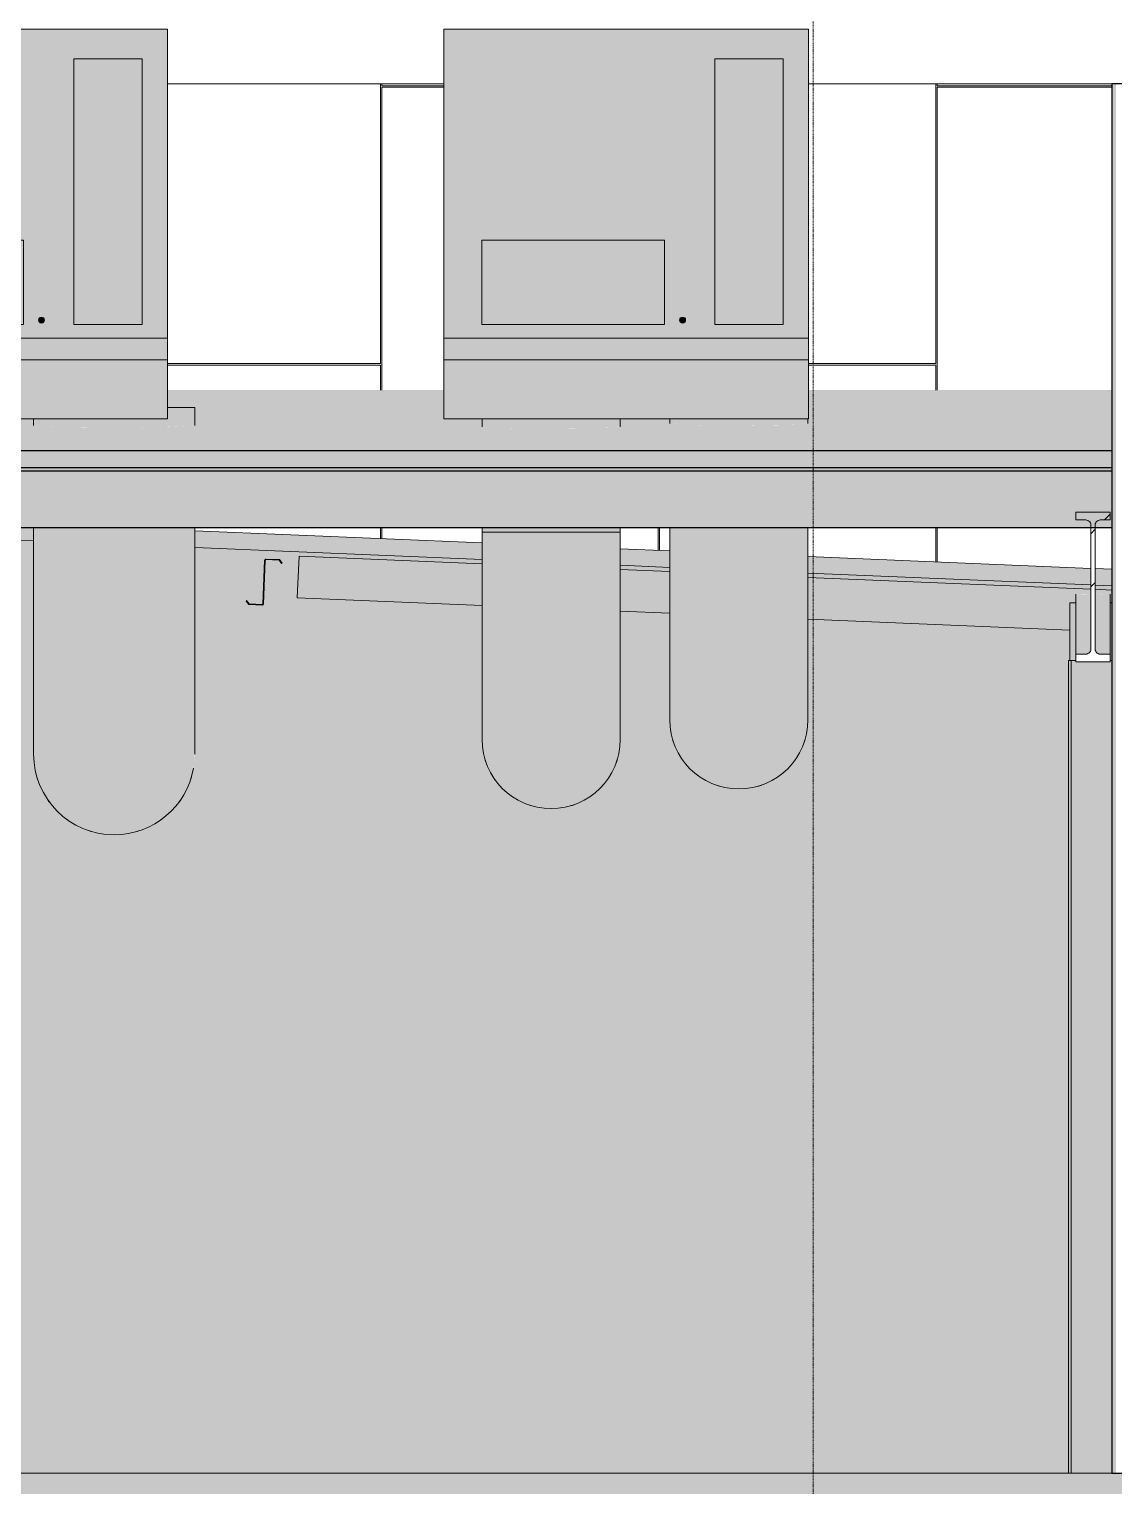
# Model space of a CAD drawing. Header units: inches. Extents: x -54880 to -186, y -132 to 853.
# Drawn here: x -18924.1 to -18735.6, y -2.2 to 250.7 of the extents above; entities that cross this region are included whole.
import ezdxf

# ---------------------------------------------------------------- set-up
doc = ezdxf.new("R2010")
doc.units = ezdxf.units.IN
doc.header["$MEASUREMENT"] = 0
doc.linetypes.add('Dash Dot 3_16_', pattern=[0.3125, 0.1875, -0.0625, 0, -0.0625])
for name, color, linetype, lineweight in [('A-ANNO-SYMB', 150, 'Continuous', 9), ('A-CLNG', 13, 'Continuous', 9), ('A-ROOF', 132, 'Continuous', 9), ('A-WALL-PATT', 111, 'Continuous', 9), ('C-BLDG-PADS', 91, 'Continuous', 9), ('I-WALL', 2, 'Continuous', 9), ('L-SITE-WALL', 31, 'Continuous', 9), ('M-EQPM', 50, 'Continuous', 9), ('M-HVAC-DUCT', 70, 'Continuous', 9), ('M-HVAC-DUCT-ANNO', 70, 'Continuous', 9), ('S-BEAM', 12, 'Continuous', 9), ('S-COLS', 52, 'Continuous', 9)]:
    doc.layers.add(name, color=color, linetype=linetype, lineweight=lineweight)

# ---------------------------------------------------------------- blocks, each defined once
blk = doc.blocks.new('W-Wide Flange - 8_ WIDE-1052445-Section 7')
at = {"layer": 'S-BEAM'}
h = blk.add_hatch(dxfattribs=at)
h.set_pattern_fill('FP_9', color=256, style=0, pattern_type=2)
h.set_pattern_definition([(45, (22032.004, 107.706), (-19.007, 19.007), []), (45, (22032.004, 136.506), (-19.007, 19.007), [])])
h.paths.add_polyline_path([(22780.3, 140.84), (22786.3, 140.84), (22786.3, 142.2), (22784.37, 142.22), (22784.01, 142.39), (22783.77, 142.7), (22783.68, 143.09), (22783.7, 164.81), (22783.87, 165.16), (22784.18, 165.41), (22784.57, 165.5), (22786.3, 165.5), (22786.3, 166.86), (22780.3, 166.86), (22780.3, 165.5), (22782.24, 165.48), (22782.59, 165.31), (22782.84, 165), (22782.93, 164.61), (22782.91, 142.89), (22782.73, 142.54), (22782.42, 142.29), (22782.04, 142.2), (22780.3, 142.2)], flags=0)
for points in [[(22782.04, 142.2), (22782.04, 152.6), (22780.3, 152.55), (22780.3, 142.2)], [(22782.04, 142.2), (22782.48, 142.33), (22782.73, 142.54), (22782.91, 142.89), (22782.93, 143.09), (22782.86, 153.19), (22782.66, 152.86), (22782.23, 152.63), (22782.04, 152.55), (22782.04, 142.22)], [(22784.57, 142.2), (22784.57, 152.6), (22784.12, 152.72), (22783.8, 153.05), (22783.68, 153.44), (22783.71, 142.87), (22783.94, 142.47), (22784.18, 142.29), (22784.37, 142.22)], [(22784.57, 142.2), (22786.3, 142.22), (22786.3, 152.6), (22784.57, 152.55), (22784.57, 142.22)]]:
    blk.add_hatch(color=256, dxfattribs=at).paths.add_polyline_path(points, flags=0)
at = {"layer": 'S-BEAM', "lineweight": 15}
for p, q in [((22786.3, 166.86), (22780.3, 166.86)), ((22780.3, 166.86), (22780.3, 165.5)), ((22780.3, 165.5), (22782.04, 165.5)), ((22782.93, 164.61), (22782.93, 143.09)), ((22783.68, 143.09), (22783.68, 164.61)), ((22784.57, 165.5), (22786.3, 165.5)), ((22786.3, 165.5), (22786.3, 166.86)), ((22782.04, 142.2), (22780.3, 142.2)), ((22780.3, 142.2), (22780.3, 140.84)), ((22786.3, 142.2), (22784.57, 142.2)), ((22786.3, 140.84), (22786.3, 142.2)), ((22780.3, 140.84), (22786.3, 140.84))]:
    blk.add_line(p, q, dxfattribs=at)
at = {"layer": 'S-BEAM'}
for p, q in [((22780.3, 152.63), (22780.3, 142.2)), ((22786.3, 142.2), (22786.3, 152.63))]:
    blk.add_line(p, q, dxfattribs=at)
at = {"layer": 'S-BEAM', "lineweight": 15, "flags": 128}
for points in [[(22782.04, 165.5), (22782.24, 165.48), (22782.42, 165.41), (22782.59, 165.31), (22782.73, 165.16), (22782.84, 165), (22782.91, 164.81), (22782.93, 164.61)], [(22783.68, 164.61), (22783.7, 164.81), (22783.77, 165), (22783.87, 165.16), (22784.01, 165.31), (22784.18, 165.41), (22784.37, 165.48), (22784.57, 165.5)], [(22782.93, 143.09), (22782.91, 142.89), (22782.84, 142.7), (22782.73, 142.54), (22782.59, 142.39), (22782.42, 142.29), (22782.24, 142.22), (22782.04, 142.2)], [(22784.57, 142.2), (22784.37, 142.22), (22784.18, 142.29), (22784.01, 142.39), (22783.87, 142.54), (22783.77, 142.7), (22783.7, 142.89), (22783.68, 143.09)]]:
    blk.add_lwpolyline(points, dxfattribs=at)
blk = doc.blocks.new('Carrier_48TC_Standard_Efficiency_Gas_Heat_Electric_Cooling_Packaged_Rooftop_Unit_3_to_15_nominal_tons - 15 ton 48TC__16-873539-Section 7')
at = {"layer": 'M-EQPM'}
h = blk.add_hatch(color=256, dxfattribs=at)
h.paths.add_polyline_path([(22559.12, 193.33), (22622.49, 193.33), (22622.49, 250.7), (22559.12, 250.7), (22559.12, 207.67)], flags=0)
h.paths.add_polyline_path([(22607.93, 199.45), (22606.24, 199.45), (22606.24, 245.58), (22618.12, 245.58), (22618.12, 199.45)], flags=0)
h.paths.add_polyline_path([(22578.88, 199.45), (22565.74, 199.45), (22565.74, 214.08), (22597.49, 214.08), (22597.49, 199.45), (22583.72, 199.45)], flags=0)
h.paths.add_polyline_path([(22600.48, 199.7), (22600.16, 199.94), (22600.09, 200.2), (22600.48, 200.71), (22600.82, 200.66), (22601.07, 200.46), (22601.14, 200.2), (22600.88, 199.75)], flags=0)
for points in [[(22618.12, 199.45), (22618.12, 245.58), (22606.24, 245.58), (22606.24, 199.45), (22607.93, 199.45)], [(22578.88, 199.45), (22597.49, 199.45), (22597.49, 214.08), (22565.74, 214.08), (22565.74, 199.45), (22574.04, 199.45)], [(22600.48, 199.7), (22600.88, 199.75), (22601.14, 200.2), (22601.07, 200.46), (22600.75, 200.71), (22600.35, 200.66), (22600.09, 200.2), (22600.16, 199.94)], [(22559.12, 183.08), (22622.49, 183.08), (22622.49, 197.08), (22559.12, 197.08), (22559.12, 188.92)]]:
    blk.add_hatch(color=256, dxfattribs=at).paths.add_polyline_path(points, flags=0)
for p, q in [((22559.12, 250.7), (22622.49, 250.7)), ((22559.12, 193.33), (22559.12, 250.7)), ((22622.49, 250.7), (22622.49, 193.33)), ((22618.12, 245.58), (22606.24, 245.58)), ((22606.24, 245.58), (22606.24, 199.45)), ((22618.12, 199.45), (22618.12, 245.58)), ((22597.49, 214.08), (22565.74, 214.08)), ((22565.74, 214.08), (22565.74, 199.45)), ((22597.49, 199.45), (22597.49, 214.08)), ((22565.74, 199.45), (22597.49, 199.45)), ((22606.24, 199.45), (22618.12, 199.45)), ((22559.12, 197.08), (22622.49, 197.08)), ((22559.12, 183.08), (22559.12, 197.08)), ((22622.49, 197.08), (22622.49, 183.08)), ((22622.49, 193.33), (22559.12, 193.33)), ((22622.49, 183.08), (22559.12, 183.08))]:
    blk.add_line(p, q, dxfattribs=at)
for start, end in [(0, 180), (180, 0)]:
    blk.add_arc((22600.62, 200.2), 0.523, start, end, dxfattribs=at)
blk = doc.blocks.new('Round Elbow - 1_5 D-888105-Section 7')
at = {"layer": 'M-HVAC-DUCT'}
for points in [[(22689.16, 115.38), (22689.16, 163.38), (22677.16, 163.38), (22677.18, 127.17), (22677.47, 124.78), (22678.25, 122.45), (22679.18, 120.71), (22681.01, 118.61), (22682.63, 117.32), (22684.85, 116.2), (22686.82, 115.61), (22688.39, 115.45)], [(22689.16, 115.38), (22691.71, 115.67), (22693.75, 116.29), (22695.93, 117.48), (22697.92, 119.23), (22699.14, 120.71), (22700.24, 122.78), (22700.96, 125.33), (22701.16, 127.6), (22701.16, 163.38), (22689.16, 163.38), (22689.16, 115.61)]]:
    blk.add_hatch(color=256, dxfattribs=at).paths.add_polyline_path(points, flags=0)
for p, q in [((22677.16, 163.38), (22689.16, 163.38)), ((22689.16, 163.38), (22701.16, 163.38))]:
    blk.add_line(p, q, dxfattribs=at)
at = {"layer": 'M-HVAC-DUCT', "flags": 128}
for points in [[(22677.16, 163.38), (22677.16, 161.94), (22677.16, 160.5), (22677.16, 159.07), (22677.16, 157.64), (22677.16, 156.22), (22677.16, 154.82), (22677.16, 153.43), (22677.16, 152.05), (22677.16, 150.69), (22677.16, 149.36), (22677.16, 148.04), (22677.16, 146.75), (22677.16, 145.49), (22677.16, 144.25), (22677.16, 143.05), (22677.16, 141.88), (22677.16, 140.74), (22677.16, 139.64), (22677.16, 138.57), (22677.16, 137.55), (22677.16, 136.57), (22677.16, 135.63), (22677.16, 134.73), (22677.16, 133.88), (22677.16, 133.08), (22677.16, 132.33), (22677.16, 131.62), (22677.16, 130.97), (22677.16, 130.37), (22677.16, 129.82), (22677.16, 129.33), (22677.16, 128.89), (22677.16, 128.5), (22677.16, 128.17), (22677.16, 127.9), (22677.16, 127.68), (22677.16, 127.52), (22677.16, 127.42), (22677.16, 127.38), (22677.16, 127.38)], [(22701.16, 127.38), (22701.16, 127.4), (22701.16, 127.49), (22701.16, 127.63), (22701.16, 127.83), (22701.16, 128.09), (22701.16, 128.41), (22701.16, 128.78), (22701.16, 129.2), (22701.16, 129.68), (22701.16, 130.22), (22701.16, 130.8), (22701.16, 131.44), (22701.16, 132.13), (22701.16, 132.87), (22701.16, 133.66), (22701.16, 134.5), (22701.16, 135.38), (22701.16, 136.31), (22701.16, 137.28), (22701.16, 138.29), (22701.16, 139.35), (22701.16, 140.44), (22701.16, 141.57), (22701.16, 142.73), (22701.16, 143.92), (22701.16, 145.15), (22701.16, 146.41), (22701.16, 147.69), (22701.16, 149), (22701.16, 150.33), (22701.16, 151.68), (22701.16, 153.05), (22701.16, 154.44), (22701.16, 155.84), (22701.16, 157.26), (22701.16, 158.68), (22701.16, 160.11), (22701.16, 161.55), (22701.16, 162.99), (22701.16, 163.38)]]:
    blk.add_lwpolyline(points, dxfattribs=at)
at = {"layer": 'M-HVAC-DUCT'}
for start, end in [(180, 270), (270, 0)]:
    blk.add_arc((22689.16, 127.38), 12, start, end, dxfattribs=at)
blk = doc.blocks.new('Round Elbow - 1_5 D-V194-Section 7')
at = {"layer": 'M-HVAC-DUCT'}
for points in [[(22721.77, 118.79), (22721.77, 164.2), (22709.77, 164.2), (22709.79, 130.59), (22710.08, 128.19), (22710.86, 125.86), (22711.8, 124.12), (22713.29, 122.3), (22715.25, 120.73), (22717.59, 119.57), (22719.43, 119.02), (22721.01, 118.86)], [(22721.77, 118.79), (22724.33, 119.08), (22726.37, 119.7), (22728.54, 120.89), (22730.53, 122.64), (22731.75, 124.12), (22732.93, 126.44), (22733.57, 128.74), (22733.77, 131.01), (22733.77, 164.2), (22721.77, 164.2), (22721.77, 119.02)]]:
    blk.add_hatch(color=256, dxfattribs=at).paths.add_polyline_path(points, flags=0)
at = {"layer": 'M-HVAC-DUCT', "flags": 128}
for points in [[(22709.77, 164.2), (22709.77, 163.91), (22709.77, 162.48), (22709.77, 161.05), (22709.77, 159.63), (22709.77, 158.23), (22709.77, 156.84), (22709.77, 155.46), (22709.77, 154.1), (22709.77, 152.77), (22709.77, 151.45), (22709.77, 150.16), (22709.77, 148.9), (22709.77, 147.66), (22709.77, 146.46), (22709.77, 145.29), (22709.77, 144.15), (22709.77, 143.05), (22709.77, 141.98), (22709.77, 140.96), (22709.77, 139.98), (22709.77, 139.04), (22709.77, 138.14), (22709.77, 137.3), (22709.77, 136.49), (22709.77, 135.74), (22709.77, 135.04), (22709.77, 134.38), (22709.77, 133.78), (22709.77, 133.23), (22709.77, 132.74), (22709.77, 132.3), (22709.77, 131.91), (22709.77, 131.58), (22709.77, 131.31), (22709.77, 131.09), (22709.77, 130.93), (22709.77, 130.83), (22709.77, 130.79), (22709.77, 130.79)], [(22733.77, 130.79), (22733.77, 130.81), (22733.77, 130.9), (22733.77, 131.04), (22733.77, 131.25), (22733.77, 131.5), (22733.77, 131.82), (22733.77, 132.19), (22733.77, 132.61), (22733.77, 133.09), (22733.77, 133.63), (22733.77, 134.21), (22733.77, 134.85), (22733.77, 135.54), (22733.77, 136.28), (22733.77, 137.07), (22733.77, 137.91), (22733.77, 138.79), (22733.77, 139.72), (22733.77, 140.69), (22733.77, 141.7), (22733.77, 142.76), (22733.77, 143.85), (22733.77, 144.98), (22733.77, 146.14), (22733.77, 147.34), (22733.77, 148.56), (22733.77, 149.82), (22733.77, 151.1), (22733.77, 152.41), (22733.77, 153.74), (22733.77, 155.09), (22733.77, 156.46), (22733.77, 157.85), (22733.77, 159.25), (22733.77, 160.67), (22733.77, 162.09), (22733.77, 163.52), (22733.77, 164.2)]]:
    blk.add_lwpolyline(points, dxfattribs=at)
at = {"layer": 'M-HVAC-DUCT'}
for start, end in [(180, 270), (270, 0)]:
    blk.add_arc((22721.77, 130.79), 12, start, end, dxfattribs=at)
blk = doc.blocks.new('Round Elbow - 1_5 D-V196-Section 7')
at = {"layer": 'M-HVAC-DUCT'}
for points in [[(22613.25, 110.83), (22613.25, 164.2), (22599.25, 164.2), (22599.31, 124.09), (22599.51, 122.22), (22600.25, 119.72), (22601.28, 117.61), (22602.67, 115.69), (22604.52, 113.92), (22606.47, 112.61), (22608.46, 111.68), (22610.82, 111.05)], [(22613.25, 110.83), (22615.68, 111.05), (22618.39, 111.84), (22620.25, 112.71), (22622.45, 114.32), (22624.21, 116.17), (22625.37, 117.83), (22626.4, 120.05), (22627.08, 122.9), (22627.25, 125.75), (22627.25, 164.2), (22613.25, 164.2), (22613.25, 111.07)]]:
    blk.add_hatch(color=256, dxfattribs=at).paths.add_polyline_path(points, flags=0)
at = {"layer": 'M-HVAC-DUCT', "flags": 128}
for points in [[(22599.25, 164.2), (22599.25, 163.48), (22599.25, 161.81), (22599.25, 160.14), (22599.25, 158.49), (22599.25, 156.85), (22599.25, 155.23), (22599.25, 153.62), (22599.25, 152.04), (22599.25, 150.48), (22599.25, 148.95), (22599.25, 147.44), (22599.25, 145.97), (22599.25, 144.53), (22599.25, 143.12), (22599.25, 141.75), (22599.25, 140.43), (22599.25, 139.14), (22599.25, 137.9), (22599.25, 136.71), (22599.25, 135.56), (22599.25, 134.46), (22599.25, 133.42), (22599.25, 132.43), (22599.25, 131.49), (22599.25, 130.61), (22599.25, 129.79), (22599.25, 129.03), (22599.25, 128.33), (22599.25, 127.69), (22599.25, 127.11), (22599.25, 126.6), (22599.25, 126.15), (22599.25, 125.76), (22599.25, 125.45), (22599.25, 125.19), (22599.25, 125.01), (22599.25, 124.89), (22599.25, 124.84), (22599.25, 124.83)], [(22627.25, 124.83), (22627.25, 124.87), (22627.25, 124.97), (22627.25, 125.14), (22627.25, 125.37), (22627.25, 125.67), (22627.25, 126.04), (22627.25, 126.47), (22627.25, 126.97), (22627.25, 127.53), (22627.25, 128.15), (22627.25, 128.84), (22627.25, 129.58), (22627.25, 130.39), (22627.25, 131.25), (22627.25, 132.17), (22627.25, 133.15), (22627.25, 134.18), (22627.25, 135.26), (22627.25, 136.39), (22627.25, 137.57), (22627.25, 138.8), (22627.25, 140.07), (22627.25, 141.39), (22627.25, 142.75), (22627.25, 144.14), (22627.25, 145.57), (22627.25, 147.04), (22627.25, 148.54), (22627.25, 150.06), (22627.25, 151.62), (22627.25, 153.19), (22627.25, 154.79), (22627.25, 156.41), (22627.25, 158.05), (22627.25, 159.7), (22627.25, 161.36), (22627.25, 163.03), (22627.25, 164.2)]]:
    blk.add_lwpolyline(points, dxfattribs=at)
at = {"layer": 'M-HVAC-DUCT'}
for start, end in [(180, 270), (270, 350)]:
    blk.add_arc((22613.25, 124.83), 14, start, end, dxfattribs=at)
blk = doc.blocks.new('Dimension Lumber - 4x8-1038247-Section 7')
at = {"layer": 'S-BEAM'}
h = blk.add_hatch(color=256, dxfattribs=at)
h.paths.add_polyline_path([(22861, 142.99), (22861.3, 150.23), (22799.05, 152.82), (22799.05, 145.57), (22857.3, 143.14)], flags=0)
h.paths.add_polyline_path([(22779.3, 146.39), (22779.3, 151.1), (22780.3, 151.13), (22780.3, 152.6), (22782.27, 152.64), (22782.67, 152.87), (22782.9, 153.26), (22782.93, 153.49), (22733.77, 155.53), (22733.81, 148.28), (22762.86, 147.07)], flags=0)
h.paths.add_polyline_path([(22709.77, 149.29), (22709.77, 156.54), (22701.16, 156.9), (22701.16, 149.65), (22704.76, 149.5)], flags=0)
h.paths.add_polyline_path([(22677.16, 150.65), (22677.16, 157.9), (22645.36, 159.23), (22645.05, 151.98), (22675.71, 150.71)], flags=0)
h.paths.add_polyline_path([(22786.3, 151.1), (22786.55, 151.1), (22786.55, 153.34), (22783.68, 153.46), (22783.8, 153.05), (22784.12, 152.72), (22784.57, 152.6), (22786.3, 152.6), (22786.3, 151.42)], flags=0)
for p, q in [((22645.05, 151.98), (22645.36, 159.23)), ((22645.36, 159.23), (22677.16, 157.9)), ((22701.16, 156.9), (22709.77, 156.54)), ((22733.81, 155.54), (22782.93, 153.49)), ((22677.16, 150.65), (22645.05, 151.98)), ((22783.68, 153.46), (22786.55, 153.34)), ((22799.05, 152.82), (22861.3, 150.23)), ((22709.77, 149.29), (22701.16, 149.65)), ((22861.3, 150.23), (22861, 142.99)), ((22779.3, 146.39), (22733.81, 148.28)), ((22861, 142.99), (22799.05, 145.57))]:
    blk.add_line(p, q, dxfattribs=at)
blk = doc.blocks.new('Girt_Z - 8_D-1038470-Section 7')
at = {"layer": 'S-BEAM'}
h = blk.add_hatch(color=256, dxfattribs=at)
h.paths.add_polyline_path([(22638.99, 150.73), (22638.99, 150.84), (22636.68, 150.94), (22636.25, 151.49), (22636.16, 151.43), (22636.62, 150.83)], flags=0)
h.paths.add_polyline_path([(22639.18, 150.91), (22639.5, 158.53), (22639.39, 158.54), (22639.07, 150.92)], flags=0)
h.paths.add_polyline_path([(22642.32, 157.96), (22642.41, 158.02), (22641.95, 158.62), (22639.58, 158.72), (22639.58, 158.61), (22641.89, 158.51)], flags=0)
for p, q in [((22639.39, 158.54), (22639.07, 150.92)), ((22639.18, 150.91), (22639.5, 158.53)), ((22641.95, 158.62), (22639.58, 158.72)), ((22639.58, 158.61), (22641.89, 158.51)), ((22641.89, 158.51), (22642.32, 157.96)), ((22642.41, 158.02), (22641.95, 158.62)), ((22642.32, 157.96), (22642.41, 158.02)), ((22636.25, 151.49), (22636.16, 151.43)), ((22636.16, 151.43), (22636.62, 150.83)), ((22636.68, 150.94), (22636.25, 151.49)), ((22636.62, 150.83), (22638.99, 150.73)), ((22638.99, 150.84), (22636.68, 150.94))]:
    blk.add_line(p, q, dxfattribs=at)
for centre, radius, start, end in [((22639.58, 158.53), 0.187, 87.6141, 177.6141), ((22639.58, 158.53), 0.0782, 89.7368, 177.6141), ((22638.99, 150.92), 0.0782, 270.6564, 357.6141), ((22638.99, 150.92), 0.188, 267.6141, 357.6141)]:
    blk.add_arc(centre, radius, start, end, dxfattribs=at)

msp = doc.modelspace()

# ---------------------------------------------------------------- hatches: boundary and pattern name
at = {"layer": 'A-CLNG'}
h = msp.add_hatch(color=256, dxfattribs=at)
h.paths.add_polyline_path([(-20107.99095, 173.95701), (-19080.81505, 173.95701), (-19080.81505, 174.61673), (-19170.54324, 174.61673), (-19170.56612, 174.36142), (-19171.62533, 174.30686), (-19174.44296, 174.3634), (-19174.44296, 174.61673), (-20109.3056, 174.61673), (-20109.3056, 173.95701)], flags=0)
h.paths.add_polyline_path([(-18735.9931, 173.95701), (-18735.9931, 174.61673), (-19051.03745, 174.61673), (-19051.03745, 173.95701), (-18759.68276, 173.95701)], flags=0)
h.paths.add_polyline_path([(-20622.2431, 173.95701), (-20114.0556, 173.95701), (-20114.0556, 174.61673), (-20622.2431, 174.61673), (-20622.2431, 174.38715)], flags=0)
h.paths.add_polyline_path([(-19063.32505, 173.95701), (-19063.32505, 174.61673), (-19072.84328, 174.61673), (-19072.84328, 173.95701), (-19069.55276, 173.95701)], flags=0)
msp.add_hatch(color=256, dxfattribs=at).paths.add_polyline_path([(-19398.78964, 164.19855), (-18735.9931, 164.19855), (-18735.9931, 173.95701), (-20622.2431, 173.95701), (-20622.2431, 164.19855), (-19418.15651, 164.19855)], flags=0)
at = {"layer": 'A-ROOF'}
h = msp.add_hatch(color=256, dxfattribs=at)
h.paths.add_polyline_path([(-20633.4931, 177.49423), (-19080.81505, 177.49423), (-19080.81505, 178.50096), (-19097.07852, 178.50096), (-19097.07852, 188.15614), (-19151.1806, 188.15614), (-19151.1806, 187.24208), (-19170.54324, 187.24208), (-19170.56612, 177.89864), (-19171.62533, 177.84408), (-19174.44296, 177.90062), (-19174.44296, 181.99458), (-19179.84826, 181.99458), (-19179.91857, 179.06503), (-19180.4931, 179.54747), (-19180.4931, 178.40112), (-19184.2431, 178.40112), (-19184.2431, 187.24208), (-20400.7431, 187.24208), (-20400.7431, 187.48207), (-20407.9931, 187.48207), (-20407.9931, 187.87269), (-20633.4931, 187.87269)], flags=0)
h.paths.add_polyline_path([(-18735.9931, 177.49423), (-18735.9931, 188.06499), (-18788.6806, 188.06499), (-18788.6806, 183.07714), (-18788.77298, 183.07714), (-18788.77298, 182.3692), (-18789.00355, 182.27166), (-18790.79534, 182.09142), (-18794.10613, 181.95347), (-18800.77298, 181.8692), (-18807.43982, 181.95347), (-18811.85953, 182.17786), (-18812.77298, 182.3692), (-18812.77298, 183.07714), (-18821.3879, 183.07714), (-18821.3879, 181.83535), (-18821.61848, 181.7378), (-18823.41026, 181.55756), (-18827.46683, 181.403), (-18833.3879, 181.33535), (-18840.05474, 181.41961), (-18844.47445, 181.64401), (-18845.3879, 181.83535), (-18845.3879, 183.07714), (-18852.0556, 183.07714), (-18852.0556, 188.06499), (-18900.0556, 188.06499), (-18900.0556, 185.01231), (-18895.29671, 185.01231), (-18895.29671, 182.08349), (-18895.5094, 181.9822), (-18897.17236, 181.79183), (-18900.29769, 181.63663), (-18906.86564, 181.50902), (-18914.61776, 181.54569), (-18920.02133, 181.70853), (-18923.01375, 181.97127), (-18923.29671, 182.08349), (-18923.29671, 183.07714), (-18929.4931, 182.98948), (-18929.56883, 181.87385), (-18930.00691, 181.76635), (-18931.5246, 181.61604), (-18936.00703, 181.42166), (-18943.66808, 181.33185), (-18950.96595, 181.42256), (-18955.88855, 181.64593), (-18957.34342, 181.83546), (-18957.4931, 181.91598), (-18957.49628, 183.07714), (-18963.4306, 183.07714), (-18963.4306, 188.06499), (-19007.8681, 188.06499), (-19007.8681, 183.77506), (-19009.6806, 183.77506), (-19009.6806, 183.37229), (-19009.88118, 183.29811), (-19011.45214, 183.16337), (-19015.90043, 183.04731), (-19021.15167, 183.07196), (-19024.88835, 183.22766), (-19025.6806, 183.37229), (-19025.6806, 183.77506), (-19029.32852, 183.75638), (-19029.32852, 183.04677), (-19029.8681, 182.93222), (-19031.07386, 182.83894), (-19035.66073, 182.72126), (-19037.57852, 182.71226), (-19037.57852, 178.50096), (-19051.03745, 178.50096), (-19051.03745, 177.49423), (-18759.68276, 177.49423)], flags=0)
h.paths.add_polyline_path([(-19072.84328, 177.49423), (-19063.32505, 177.49423), (-19063.32505, 178.50096), (-19072.84328, 178.50096)], flags=0)
h.paths.add_polyline_path([(-19180.4931, 181.9164), (-19180.38372, 181.9205), (-19180.46798, 182.00445), (-19180.49229, 181.9205)], flags=0)
msp.add_hatch(color=256, dxfattribs=at).paths.add_polyline_path([(-18735.9931, 174.61673), (-18735.9931, 177.49423), (-20633.4931, 177.49423), (-20633.4931, 174.61673), (-18759.68276, 174.61673)], flags=0)
h = msp.add_hatch(color=256, dxfattribs=at)
h.paths.add_polyline_path([(-18665.2431, 151.12565), (-18665.2431, 154.00315), (-18723.4931, 156.43023), (-18723.4931, 153.55273), (-18720.94901, 153.44673)], flags=0)
h.paths.add_polyline_path([(-18735.9931, 154.07357), (-18735.9931, 156.95106), (-18738.8681, 157.07085), (-18738.8681, 154.19336)], flags=0)
h.paths.add_polyline_path([(-18739.6181, 154.22461), (-18739.6181, 157.1021), (-18788.77298, 159.15022), (-18788.73308, 156.27107), (-18740.31589, 154.25368)], flags=0)
h.paths.add_polyline_path([(-18812.77298, 157.27273), (-18812.77298, 160.15022), (-18821.3879, 160.50918), (-18821.3879, 157.63168), (-18817.00118, 157.4489)], flags=0)
h.paths.add_polyline_path([(-18845.3879, 158.63168), (-18845.3879, 161.50918), (-18895.29671, 163.58871), (-18895.25089, 160.70931), (-18846.8337, 158.69193)], flags=0)
h.paths.add_polyline_path([(-18923.29671, 161.87788), (-18923.36032, 164.19855), (-18929.4931, 164.19855), (-18929.4931, 162.13607), (-18924.3012, 161.91974)], flags=0)
h.paths.add_polyline_path([(-18957.4931, 163.30273), (-18957.4931, 164.19855), (-18976.4931, 164.19855), (-18976.4931, 164.0944), (-18958.44914, 163.34257)], flags=0)
at = {"layer": 'A-WALL-PATT'}
h = msp.add_hatch(dxfattribs=at)
h.set_pattern_fill('FP_15', color=256, style=0, pattern_type=2)
h.set_pattern_definition([(0, (22439.05, 144.25), (-193, 193), [48, -145]), (90, (22439.05, 144.25), (-193, 1e-14), [96.25, -96.75]), (180, (22487.05, 240.5), (-193, 193), [48, -145]), (90, (22487.05, 144.25), (-193, 1e-14), [96.25, -96.75]), (180, (22487.05, 240.75), (-193, 193), [48, -145]), (90, (22487.05, 240.75), (-193, 1e-14), [96.25, -96.75]), (0, (22439.05, 337), (-193, 193), [48, -145]), (90, (22439.05, 240.75), (-193, 1e-14), [96.25, -96.75]), (0, (22487.3, 192.25), (-193, 193), [48, -145]), (90, (22487.3, 144), (-193, 1e-14), [48.25, -144.75]), (90, (22535.3, 144), (-193, 1e-14), [48.25, -144.75]), (0, (22487.3, 288.75), (-193, 193), [48, -145]), (90, (22487.3, 192.5), (-193, 1e-14), [96.25, -96.75]), (180, (22535.3, 192.5), (-193, 193), [48, -145]), (90, (22535.3, 192.5), (-193, 1e-14), [96.25, -96.75]), (90, (22487.3, 289), (-193, 1e-14), [48, -145]), (180, (22535.3, 289), (-193, 193), [48, -145]), (90, (22535.3, 289), (-193, 1e-14), [48, -145]), (0, (22535.55, 144.25), (-193, 193), [48, -145]), (90, (22535.55, 144.25), (-193, 1e-14), [96.25, -96.75]), (180, (22583.55, 240.5), (-193, 193), [48, -145]), (90, (22583.55, 144.25), (-193, 1e-14), [96.25, -96.75]), (180, (22583.55, 240.75), (-193, 193), [48, -145]), (90, (22583.55, 240.75), (-193, 1e-14), [96.25, -96.75]), (180, (22583.55, 337), (-193, 193), [48, -145]), (90, (22535.55, 240.75), (-193, 1e-14), [96.25, -96.75]), (0, (22583.8, 192.25), (-193, 193), [48, -145]), (90, (22583.8, 144), (-193, 1e-14), [48.25, -144.75]), (90, (22631.8, 144), (-193, 1e-14), [48.25, -144.75]), (0, (22583.8, 288.75), (-193, 193), [48, -145]), (90, (22583.8, 192.5), (-193, 1e-14), [96.25, -96.75]), (180, (22631.8, 192.5), (-193, 193), [48, -145]), (90, (22631.8, 192.5), (-193, 1e-14), [96.25, -96.75]), (90, (22583.8, 289), (-193, 1e-14), [48, -145]), (180, (22631.8, 289), (-193, 193), [48, -145]), (90, (22631.8, 289), (-193, 1e-14), [48, -145])])
h.paths.add_polyline_path([(-18735.9931, 156.95106), (-18735.9931, 164.19855), (-18738.8681, 164.19855), (-18738.8681, 157.07085)], flags=0)
h.paths.add_polyline_path([(-18739.6181, 157.1021), (-18739.6181, 164.19855), (-18788.77298, 164.19855), (-18788.73308, 159.14856), (-18740.31589, 157.13118)], flags=0)
h.paths.add_polyline_path([(-18812.77298, 160.15022), (-18812.77298, 164.19855), (-18821.3879, 164.19855), (-18821.3879, 160.50918), (-18817.78339, 160.35899)], flags=0)
h.paths.add_polyline_path([(-18845.3879, 161.50918), (-18845.43187, 164.19855), (-18895.29671, 164.19855), (-18895.25089, 163.5868), (-18846.8337, 161.56942)], flags=0)
h.paths.add_polyline_path([(-18735.9931, 188.06499), (-18735.9931, 241.25), (-18788.6806, 241.25), (-18788.6806, 188.06499), (-18759.68276, 188.06499)], flags=0)
h.paths.add_polyline_path([(-18852.0556, 188.06499), (-18852.0556, 241.25), (-18900.0556, 241.25), (-18900.0556, 188.06499), (-18856.51714, 188.06499)], flags=0)
h.paths.add_polyline_path([(-18963.4306, 188.06499), (-18963.4306, 241.25), (-19083.7431, 241.25), (-19083.7431, 230.00096), (-19037.57852, 230.00096), (-19037.57852, 227.40006), (-19007.8681, 227.40006), (-19007.8681, 188.06499), (-18972.71839, 188.06499)], flags=0)
at = {"layer": 'C-BLDG-PADS'}
h = msp.add_hatch(dxfattribs=at)
h.set_pattern_fill('FP_10', color=256, style=0, pattern_type=2)
h.set_pattern_definition([(50, (22032.004, 107.706), (55.0854, -4.81984), [5.76, -63.36]), (355, (22032.004, 107.706), (-10.65569, 57.76853), [4.608, -50.688]), (100.451, (22036.594, 107.305), (44.42947, 52.94866), [4.895, -53.848]), (46.184, (22032.004, 123.066), (81.96444, -12.71212), [8.64, -95.04]), (96.636, (22038.834, 122.01), (71.7815, 74.81238), [7.343, -80.772]), (351.184, (22032, 123.07), (71.78195, 74.81243), [6.912, -76.032]), (21, (22039.684, 119.226), (45.84207, -30.92146), [5.76, -63.36]), (326, (22039.684, 119.226), (18.687064, 55.69148), [4.608, -50.688]), (71.451, (22043.504, 116.65), (64.52891, 24.77011), [4.895, -53.848]), (37.5, (22032.004, 107.706), (0.933895, 25.566816), [2.534, -47.539, 2.534, -48.922, -50.88]), (37.5, (22032.004, 107.706), (0.933895, 25.566816), [-101.53, 2.534, -48.346]), (7.5, (22032.004, 107.706), (20.20404, 30.291303), [2.534, -26.803, 2.534, -46.387, -19.392]), (7.5, (22032.004, 107.706), (20.20404, 30.291303), [-78.259, 2.534, -16.858]), (327.5, (22014.877, 107.706), (40.9977845, -1.732403), [2.534, -16.666, 2.534, -57.37, -79.488]), (327.5, (22014.877, 107.706), (40.9977845, -1.732403), [-79.104, 2.534, -76.954]), (317.5, (22007.197, 107.706), (44.788883, 7.68784), [2.534, -22.426, 2.534, -37.248, -56.448]), (317.5, (22007.197, 107.706), (44.788883, 7.68784), [-64.742, 2.534, -53.914])])
h.paths.add_polyline_path([(-18730.63245, -6), (-18724.2431, -6), (-18724.2431, 0), (-20633.9931, 0), (-20633.9931, -6), (-18735.47417, -6)], flags=0)
at = {"layer": 'I-WALL'}
h = msp.add_hatch(color=256, dxfattribs=at)
h.paths.add_polyline_path([(-18973.4931, 0), (-18743.4931, 0), (-18743.4931, 141.10223), (-18743.2431, 141.10223), (-18743.2431, 146.38954), (-18788.77298, 148.28662), (-18788.77298, 130.7859), (-18789.02884, 128.36144), (-18789.85375, 125.88065), (-18790.90311, 123.98773), (-18792.51755, 122.11198), (-18794.10613, 120.80826), (-18796.18077, 119.69934), (-18798.43189, 119.01647), (-18800.77298, 118.7859), (-18803.25823, 119.06021), (-18805.69771, 119.87709), (-18807.44036, 120.80871), (-18809.46235, 122.5493), (-18810.90028, 124.39906), (-18811.89041, 126.29549), (-18812.57717, 128.7979), (-18812.77298, 131.01226), (-18812.77298, 149.28662), (-18821.3879, 149.64558), (-18821.3879, 127.37502), (-18821.64377, 124.95056), (-18822.46867, 122.46977), (-18823.51804, 120.57685), (-18825.13247, 118.7011), (-18826.72106, 117.39738), (-18828.7957, 116.28846), (-18831.04681, 115.60559), (-18833.3879, 115.37502), (-18835.73082, 115.60615), (-18838.31264, 116.46621), (-18840.05528, 117.39783), (-18841.99198, 119.0345), (-18843.5152, 120.98818), (-18844.50533, 122.88461), (-18845.1921, 125.38702), (-18845.3879, 127.98906), (-18845.3879, 150.64558), (-18877.49163, 151.98323), (-18877.18981, 159.22695), (-18845.3879, 157.90187), (-18845.3879, 158.63168), (-18895.29671, 160.71122), (-18895.30967, 124.68841), (-18895.53697, 122.25576), (-18896.45158, 119.3568), (-18897.39367, 117.46482), (-18899.22652, 115.15158), (-18900.94417, 113.6104), (-18903.42767, 112.15874), (-18905.46543, 111.36931), (-18908.00495, 110.89459), (-18910.58847, 110.89459), (-18913.28932, 111.4318), (-18915.8883, 112.52006), (-18916.60731, 112.92799), (-18918.31512, 114.12962), (-18920.06336, 115.89586), (-18921.60589, 118.23122), (-18922.56155, 120.47187), (-18923.09574, 122.5378), (-18923.29671, 125.75267), (-18923.29671, 161.87788), (-18929.4931, 162.13607), (-18929.50591, 145.23322), (-18929.73336, 142.80057), (-18930.64797, 139.90161), (-18931.59006, 138.00963), (-18933.14697, 135.94794), (-18935.14056, 134.15521), (-18937.62406, 132.70355), (-18939.66182, 131.91412), (-18942.20134, 131.4394), (-18946.02361, 131.50893), (-18947.51174, 131.69288), (-18949.86329, 132.38145), (-18951.31361, 133.03647), (-18952.87694, 133.93441), (-18954.07423, 134.8367), (-18956.0622, 136.83069), (-18957.10837, 138.44435), (-18957.76018, 139.53088), (-18958.77635, 142.36275), (-18958.87193, 143.23111), (-18959.16956, 145.37968), (-18958.67634, 148.61314), (-18958.00852, 150.77375), (-18957.4931, 151.78516), (-18957.4931, 163.30273), (-18976.4931, 164.0944), (-18976.4931, 163.74861), (-18978.42614, 163.72628), (-18978.78301, 163.55427), (-18979.02996, 163.24433), (-18979.1181, 162.85784), (-18979.03936, 151.42155), (-18978.85635, 151.13849), (-18978.45798, 150.90879), (-18977.56011, 150.87855), (-18976.4931, 150.87855), (-18976.4931, 144), (-18973.4931, 144), (-18973.4931, 20.17505)], flags=0)
h.paths.add_polyline_path([(-18992.12716, 0), (-18985.4931, 0), (-18985.4931, 144), (-18982.4931, 144), (-18982.4931, 150.87855), (-18980.52549, 150.90975), (-18980.12781, 151.14054), (-18979.89831, 151.53924), (-18979.8681, 151.76933), (-18979.89041, 163.05605), (-18980.06227, 163.41323), (-18980.37194, 163.6604), (-18980.7581, 163.74861), (-18982.4931, 163.74861), (-18982.4931, 164.19855), (-19009.6806, 164.19855), (-19009.6806, 139.2859), (-19009.9176, 137.35942), (-19010.59695, 135.56811), (-19011.96708, 133.73767), (-19013.416, 132.55512), (-19014.84376, 131.80577), (-19016.71631, 131.34423), (-19151.1806, 131.27434), (-19151.1806, 93), (-18992.12716, 93), (-18992.12716, 2)], flags=0)
h.paths.add_polyline_path([(-19028.70522, 147.2859), (-19025.6806, 147.2859), (-19025.6806, 164.19855), (-19029.32852, 164.19855), (-19029.32852, 147.2859)], flags=0)
h.paths.add_polyline_path([(-19098.44191, 147.2859), (-19084.82916, 147.2859), (-19084.82916, 163.2859), (-19080.81505, 163.2859), (-19080.83705, 164.19855), (-19123.02001, 164.19855), (-19123.15722, 160.90566), (-19123.2665, 160.91016), (-19123.15722, 164.19855), (-19151.1806, 164.19855), (-19151.1806, 147.2859), (-19098.60308, 147.2859)], flags=0)
h.paths.add_polyline_path([(-19045.34417, 147.2859), (-19045.32852, 147.2859), (-19045.32852, 164.19855), (-19051.03745, 164.19855), (-19051.03745, 163.2859), (-19049.18125, 163.2859), (-19049.18125, 147.2859), (-19045.5183, 147.2859)], flags=0)
h.paths.add_polyline_path([(-19065.46459, 147.2859), (-19065.18125, 147.2859), (-19065.18125, 158.30233), (-19065.76951, 158.32684), (-19066.22727, 158.92095), (-19066.08919, 158.92095), (-19065.714, 158.434), (-19065.18125, 158.434), (-19065.18125, 163.2859), (-19063.32505, 163.2859), (-19063.32505, 164.19855), (-19072.84328, 164.19855), (-19072.82128, 163.2859), (-19068.82916, 163.2859), (-19068.82916, 147.2859), (-19066.93073, 147.2859)], flags=0)
h.paths.add_polyline_path([(-18883.56042, 150.7348), (-18885.92556, 150.83334), (-18886.38331, 151.42745), (-18886.24524, 151.42745), (-18885.87005, 150.9405), (-18883.55178, 150.84391)], flags=0)
h.paths.add_polyline_path([(-18883.36528, 150.91433), (-18883.47456, 150.91882), (-18883.15713, 158.53727), (-18883.04785, 158.53274), (-18883.35648, 151.12565)], flags=0)
h.paths.add_polyline_path([(-18735.9931, 153.34375), (-18735.9931, 154.07357), (-18738.8681, 154.19336), (-18738.86056, 153.46323), (-18738.59856, 153.45231)], flags=0)
h.paths.add_polyline_path([(-18739.62147, 153.49493), (-18739.6181, 153.52084), (-18739.6181, 154.22461), (-18788.77298, 156.27273), (-18788.73308, 155.54125), (-18740.31589, 153.52387)], flags=0)
h.paths.add_polyline_path([(-19003.45639, 155.73046), (-19005.82153, 155.82901), (-19006.27928, 156.42311), (-19006.14121, 156.42311), (-19005.76602, 155.93617), (-19003.44775, 155.83957)], flags=0)
h.paths.add_polyline_path([(-19003.26125, 155.90999), (-19003.37053, 155.91449), (-19003.0531, 163.53294), (-19002.94382, 163.52841), (-19003.10468, 159.6677)], flags=0)
h.paths.add_polyline_path([(-18812.77298, 156.54291), (-18812.77298, 157.27273), (-18821.3879, 157.63168), (-18821.3879, 156.90187), (-18817.78339, 156.75168)], flags=0)
h.paths.add_polyline_path([(-18880.22574, 157.95739), (-18880.65236, 158.5111), (-18882.9694, 158.60764), (-18882.96199, 158.7168), (-18880.59685, 158.61826), (-18880.1391, 158.02415)], flags=0)
h.paths.add_polyline_path([(-19123.35236, 160.72613), (-19125.7175, 160.82467), (-19126.17525, 161.41878), (-19126.03718, 161.41878), (-19125.66199, 160.93183), (-19123.34372, 160.83524)], flags=0)
h.paths.add_polyline_path([(-19000.1217, 162.95306), (-19000.54833, 163.50676), (-19002.86537, 163.60331), (-19002.85795, 163.71247), (-19000.49282, 163.61392), (-19000.03506, 163.01982)], flags=0)
at = {"layer": 'L-SITE-WALL'}
msp.add_hatch(color=256, dxfattribs=at).paths.add_polyline_path([(-18735.47417, 0), (-18735.2431, 0), (-18735.2431, 241.25), (-18735.9931, 241.25), (-18735.9931, 0)], flags=0)
at = {"layer": 'M-HVAC-DUCT'}
for points in [[(-18909.29671, 181.50016), (-18901.92027, 181.58929), (-18896.99056, 181.80807), (-18895.47414, 181.99899), (-18895.29671, 182.08349), (-18895.29671, 185.01231), (-18900.0556, 185.01231), (-18900.11398, 183.07714), (-18909.29671, 183.07714)], [(-18909.29671, 181.50016), (-18909.29671, 183.07714), (-18923.29671, 183.07714), (-18923.26225, 182.06708), (-18922.97816, 181.96574), (-18921.42107, 181.79183), (-18917.92331, 181.62577), (-18911.25902, 181.50731)], [(-18800.77298, 181.8692), (-18800.77298, 183.07714), (-18812.77298, 183.07714), (-18812.77298, 182.3692), (-18812.5424, 182.27166), (-18810.75061, 182.09142), (-18806.30394, 181.92817), (-18801.82848, 181.87353)], [(-18800.77298, 181.8692), (-18793.11374, 181.9874), (-18789.68642, 182.17786), (-18788.77298, 182.3692), (-18788.77298, 183.07714), (-18800.77298, 183.07714)]]:
    msp.add_hatch(color=256, dxfattribs=at).paths.add_polyline_path(points, flags=0)
h = msp.add_hatch(color=256, dxfattribs=at)
h.paths.add_polyline_path([(-18833.3879, 163.37502), (-18833.44018, 164.19855), (-18845.3879, 164.19855), (-18845.3879, 163.37502), (-18835.72898, 163.37502)], flags=0)
h.paths.add_polyline_path([(-18833.3879, 181.33535), (-18833.3879, 183.07714), (-18845.3879, 183.07714), (-18845.3879, 181.83535), (-18845.15732, 181.7378), (-18843.36553, 181.55756), (-18838.99399, 181.39599), (-18834.52844, 181.34003)], flags=0)
h = msp.add_hatch(color=256, dxfattribs=at)
h.paths.add_polyline_path([(-18821.61848, 163.37502), (-18821.3879, 163.37502), (-18821.39305, 164.19855), (-18833.3879, 164.19855), (-18833.3879, 163.37502), (-18822.30134, 163.37502)], flags=0)
h.paths.add_polyline_path([(-18833.3879, 181.33535), (-18825.79402, 181.45131), (-18822.30134, 181.64401), (-18821.3879, 181.83535), (-18821.3879, 183.07714), (-18833.3879, 183.07714)], flags=0)
at = {"layer": 'M-HVAC-DUCT-ANNO'}
h = msp.add_hatch(color=256, dxfattribs=at)
h.paths.add_polyline_path([(-18908.00495, 110.89459), (-18908.30077, 110.922), (-18908.61409, 110.89459)], flags=0)
h.paths.add_polyline_path([(-18906.12498, 111.24602), (-18905.10176, 111.51019), (-18905.13905, 111.51019), (-18906.00561, 111.278)], flags=0)
at = {"layer": 'S-COLS'}
h = msp.add_hatch(color=256, dxfattribs=at)
h.paths.add_polyline_path([(-18743.2431, 141.10223), (-18742.2431, 141.10223), (-18742.2431, 151.09702), (-18743.2431, 151.09702)], flags=0)
h.paths.add_polyline_path([(-18736.0224, 141.10223), (-18735.9931, 141.10223), (-18735.9931, 151.09702), (-18736.2431, 151.09702), (-18736.19525, 141.10223)], flags=0)
for points in [[(-18743.05951, 0), (-18743.05951, 141.10223), (-18743.4931, 141.10223), (-18743.4931, 0)], [(-18742.54095, 0), (-18742.3681, 0), (-18742.3681, 141.10223), (-18743.05951, 141.10223), (-18743.01917, 0), (-18742.7138, 0)], [(-18740.31589, 0), (-18736.3681, 0), (-18736.3681, 140.83875), (-18742.2431, 140.83875), (-18742.2431, 141.10223), (-18742.3681, 141.10223), (-18742.3681, 0)], [(-18736.21755, 0), (-18735.9931, 0), (-18736.0224, 141.10223), (-18736.2431, 141.10223), (-18736.2431, 140.83875), (-18736.3681, 140.83875), (-18736.3681, 0)]]:
    msp.add_hatch(color=256, dxfattribs=at).paths.add_polyline_path(points, flags=0)

# ---------------------------------------------------------------- linework, layer by layer
at = {"layer": 'A-ANNO-SYMB', "linetype": 'Dash Dot 3_16_'}
msp.add_line((-18787.87025, 261.24899), (-18787.87025, -5.62849), dxfattribs=at)
at = {"layer": 'A-CLNG', "lineweight": 25}
for p, q in [((-18735.9931, 173.95701), (-20622.2431, 173.95701)), ((-20622.2431, 164.19855), (-18735.9931, 164.19855))]:
    msp.add_line(p, q, dxfattribs=at)
at = {"layer": 'A-ROOF', "lineweight": 25}
for p, q in [((-18735.9931, 177.49423), (-20633.4931, 177.49423)), ((-20109.3056, 174.61673), (-18735.9931, 174.61673))]:
    msp.add_line(p, q, dxfattribs=at)
at = {"layer": 'A-ROOF'}
for p, q in [((-18929.4931, 162.13607), (-18923.29671, 161.87788)), ((-18845.3879, 161.50918), (-18895.25089, 163.5868)), ((-18895.25089, 160.70931), (-18845.3879, 158.63168)), ((-18812.77298, 160.15022), (-18821.3879, 160.50918)), ((-18821.3879, 157.63168), (-18812.77298, 157.27273)), ((-18739.6181, 157.1021), (-18788.73308, 159.14856)), ((-18735.9931, 156.95106), (-18738.8681, 157.07085)), ((-18788.73308, 156.27107), (-18739.6181, 154.22461)), ((-18738.8681, 154.19336), (-18735.9931, 154.07357))]:
    msp.add_line(p, q, dxfattribs=at)
at = {"layer": 'C-BLDG-PADS'}
msp.add_line((-18735.9931, 0), (-20633.9931, 0), dxfattribs=at)
at = {"layer": 'L-SITE-WALL'}
for p, q in [((-18852.0556, 241.25), (-18900.0556, 241.25)), ((-18735.9931, 241.25), (-18788.6806, 241.25))]:
    msp.add_line(p, q, dxfattribs=at)
at = {"layer": 'L-SITE-WALL', "lineweight": 25}
for p, q in [((-18723.4931, 241.25), (-18735.9931, 241.25)), ((-18735.9931, 241.25), (-18735.9931, 0)), ((-18735.9931, 0), (-18723.4931, 0))]:
    msp.add_line(p, q, dxfattribs=at)
at = {"layer": 'M-HVAC-DUCT'}
for p, q in [((-18900.03781, 185.01231), (-18895.29671, 185.01231)), ((-18895.29671, 181.92759), (-18895.29671, 185.01231)), ((-18923.29671, 183.07714), (-18923.29671, 181.92759)), ((-18845.3879, 183.07714), (-18845.3879, 181.69101)), ((-18821.3879, 181.69101), (-18821.3879, 183.07714)), ((-18812.77298, 183.07714), (-18812.77298, 182.22486)), ((-18788.77298, 182.22486), (-18788.77298, 183.07714)), ((-18845.3879, 164.19855), (-18845.3879, 163.37502)), ((-18821.3879, 163.37502), (-18845.3879, 163.37502)), ((-18821.3879, 163.37502), (-18821.3879, 164.19855))]:
    msp.add_line(p, q, dxfattribs=at)
at = {"layer": 'M-HVAC-DUCT-ANNO'}
for centre, radius, start, end in [((-18800.77298, 130.7859), 12, 196.0589863, 199.866224), ((-18800.77298, 130.7859), 12, 340.4872101, 343.9410137), ((-18833.3879, 127.37502), 12, 196.0589863, 199.866224), ((-18833.3879, 127.37502), 12, 340.4872101, 343.9410137), ((-18800.77298, 130.7859), 12, 215.1729255, 217.8083534), ((-18800.77298, 130.7859), 12, 322.1916466, 324.8270745), ((-18909.29671, 124.83487), 14, 196.4815006, 198.7389488), ((-18909.29671, 124.83487), 14, 341.0781522, 343.3401251), ((-18833.3879, 127.37502), 12, 215.1729255, 217.8083534), ((-18833.3879, 127.37502), 12, 322.1916466, 324.8270745), ((-18800.77298, 130.7859), 12, 232.1452536, 234.8270745), ((-18800.77298, 130.7859), 12, 250.1591249, 253.9410137), ((-18800.77298, 130.7859), 12, 286.0589863, 289.5127899), ((-18800.77298, 130.7859), 12, 305.1729255, 307.8083534), ((-18909.29671, 124.83487), 14, 214.4899056, 217.2102892), ((-18909.29671, 124.83487), 14, 322.7897108, 325.5100944), ((-18833.3879, 127.37502), 12, 232.1916466, 234.8270745), ((-18833.3879, 127.37502), 12, 305.1729255, 307.8083534), ((-18833.3879, 127.37502), 12, 250.1591249, 253.9410137), ((-18833.3879, 127.37502), 12, 286.0589863, 289.5127899), ((-18909.29671, 124.83487), 14, 232.7897108, 235.5100944), ((-18909.29671, 124.83487), 14, 251.3262466, 253.3401251), ((-18909.29671, 124.83487), 14, 286.6598749, 288.6737534), ((-18909.29671, 124.83487), 14, 304.4899056, 307.2102892)]:
    msp.add_arc(centre, radius, start, end, dxfattribs=at)
at = {"layer": 'S-COLS'}
for p, q in [((-18743.2431, 151.09702), (-18743.2431, 141.10223)), ((-18742.2431, 151.09702), (-18743.2431, 151.09702)), ((-18735.9931, 151.09702), (-18736.2431, 151.09702)), ((-18743.4931, 141.10223), (-18743.4931, 0)), ((-18743.05951, 141.10223), (-18743.4931, 141.10223)), ((-18743.05951, 141.10223), (-18743.05951, 0)), ((-18742.3681, 141.10223), (-18743.05951, 141.10223)), ((-18742.2431, 141.10223), (-18742.3681, 141.10223)), ((-18736.0224, 141.10223), (-18736.23798, 141.10223))]:
    msp.add_line(p, q, dxfattribs=at)

# ---------------------------------------------------------------- block references
at = {"layer": 'M-EQPM'}
for p in [(-41522.54591, 0), (-41411.17091, 0)]:
    msp.add_blockref('Carrier_48TC_Standard_Efficiency_Gas_Heat_Electric_Cooling_Packaged_Rooftop_Unit_3_to_15_nominal_tons - 15 ton 48TC__16-873539-Section 7', p, dxfattribs=at)
at = {"layer": 'M-HVAC-DUCT'}
for name in ['Round Elbow - 1_5 D-V196-Section 7', 'Round Elbow - 1_5 D-888105-Section 7', 'Round Elbow - 1_5 D-V194-Section 7']:
    msp.add_blockref(name, (-41522.54591, 0), dxfattribs=at)
at = {"layer": 'S-BEAM'}
for name in ['W-Wide Flange - 8_ WIDE-1052445-Section 7', 'Girt_Z - 8_D-1038470-Section 7', 'Dimension Lumber - 4x8-1038247-Section 7']:
    msp.add_blockref(name, (-41522.54591, 0), dxfattribs=at)

doc.saveas('drawing.dxf')
